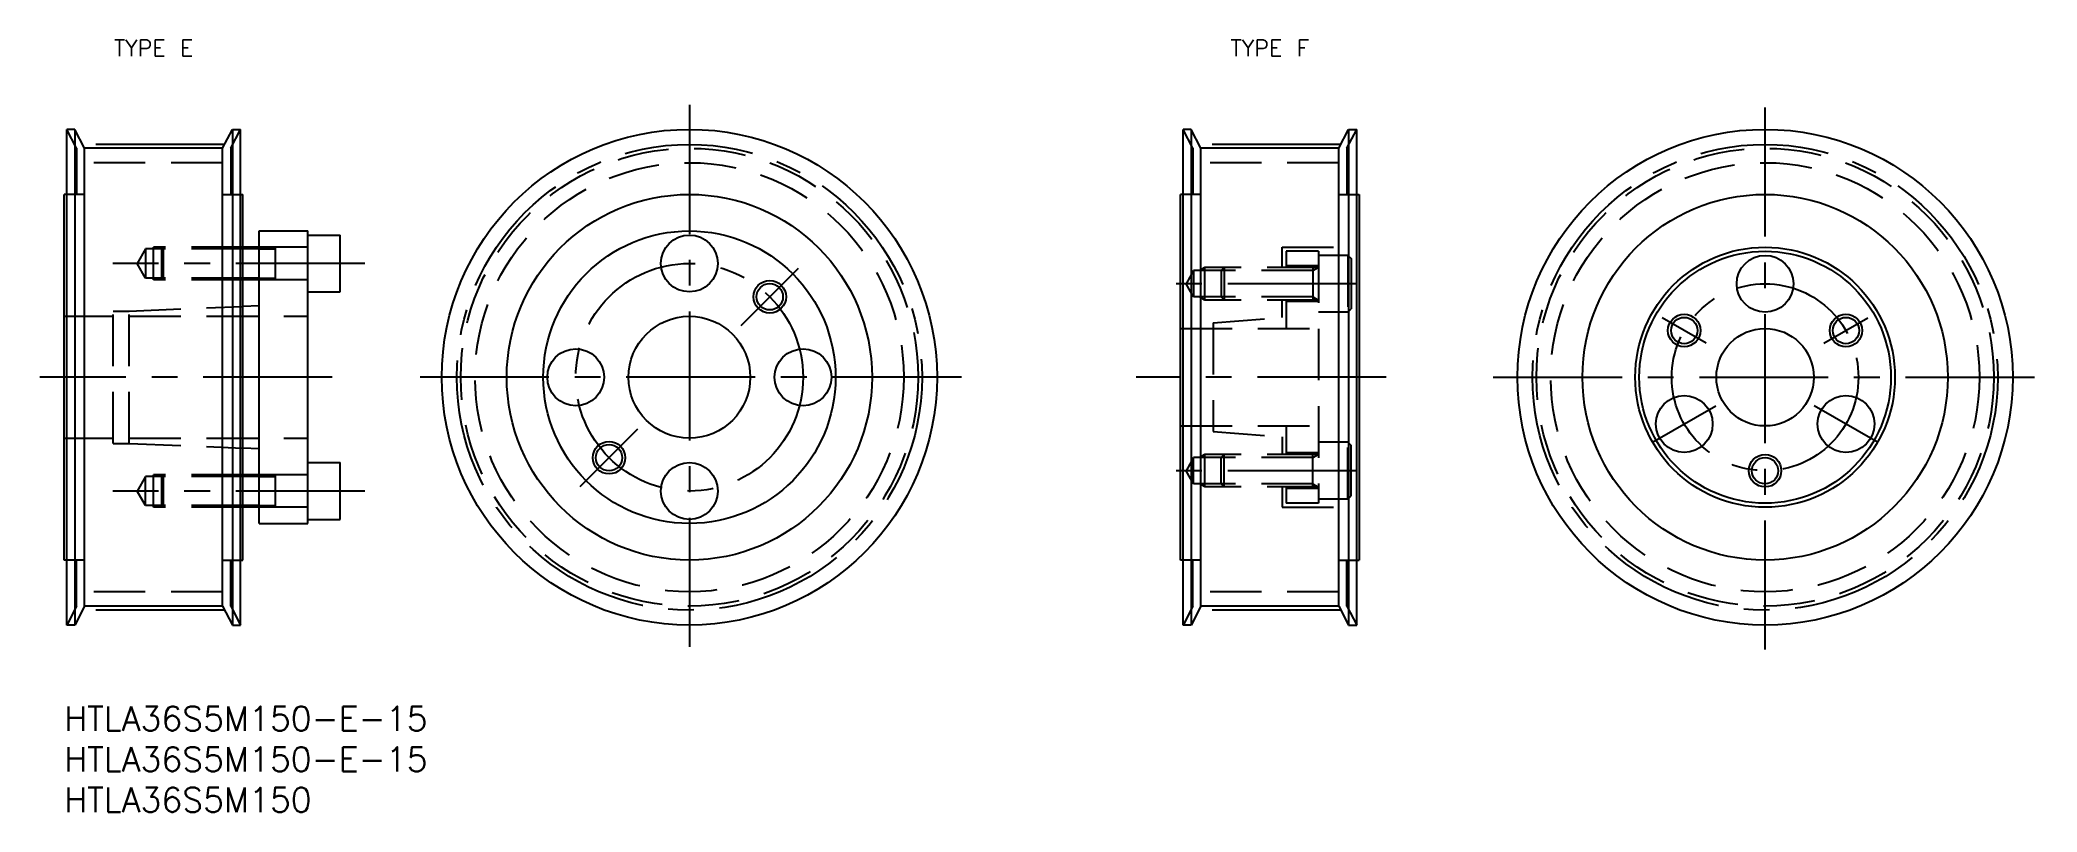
# Model space of a CAD drawing. Extents: x -3 to 243, y -13 to 82.
import ezdxf
from ezdxf.enums import TextEntityAlignment as Align

# ---------------------------------------------------------------- set-up
doc = ezdxf.new("R2010")
doc.units = 0
doc.header["$LTSCALE"] = 0.5
doc.linetypes.add('CENTER', pattern=[50.8, 31.75, -6.35, 6.35, -6.35])
doc.linetypes.add('DASHED', pattern=[19.05, 12.7, -6.35])
doc.layers.get('0').update_dxf_attribs({"linetype": 'CONTINUOUS'})
for name, color, linetype in [('MSM_CENTER', 1, 'CENTER'), ('MSM_CONTINUOUS', 7, 'CONTINUOUS'), ('MSM_DASHED', 4, 'DASHED'), ('MSM_NARROW', 5, 'CONTINUOUS'), ('MSM_PART_NUMBER', 7, 'CONTINUOUS')]:
    doc.layers.add(name, color=color, linetype=linetype)
doc.styles.add('MISUMI', font='txt.shx')
doc.styles.get("Standard").update_dxf_attribs({"font": 'txt.shx', "height": 3, "bigfont": 'bigfont.shx'})

# ---------------------------------------------------------------- blocks, each defined once
blk = doc.blocks.new('*U2')
at = {"layer": 'MSM_PART_NUMBER'}
blk.add_text('HTLA36S5M150-E-15', height=3, dxfattribs=at).set_placement((0, -3))
blk = doc.blocks.new('*U3')
at = {"layer": 'MSM_PART_NUMBER'}
blk.add_text('HTLA36S5M150', height=3, dxfattribs=at).set_placement((0, -13))
blk = doc.blocks.new('*U5')
at = {"layer": 'MSM_PART_NUMBER'}
blk.add_text('HTLA36S5M150-E-15', height=3, dxfattribs=at).set_placement((0, -8))

msp = doc.modelspace()

# ---------------------------------------------------------------- linework, layer by layer
for p, q in [((0.3, 10), (0.3, 71)), ((1.3, 71), (0.3, 71)), ((1.3, 71), (1.3, 10)), ((2.5, 68.67), (1.3, 71)), ((19.5, 68.67), (20.7, 71)), ((20.7, 71), (20.7, 10)), ((20.7, 71), (21.7, 71)), ((21.7, 10), (21.7, 71)), ((137.8, 10), (137.8, 71)), ((138.8, 71), (137.8, 71)), ((138.8, 71), (138.8, 10)), ((140, 68.67), (138.8, 71)), ((157, 68.67), (158.2, 71)), ((158.2, 71), (158.2, 10)), ((158.2, 71), (159.2, 71)), ((159.2, 10), (159.2, 71)), ((2.5, 12.33), (2.5, 68.67)), ((19.5, 68.67), (2.5, 68.67)), ((19.5, 12.33), (19.5, 68.67)), ((140, 12.33), (140, 68.67)), ((157, 68.67), (140, 68.67)), ((157, 12.33), (157, 68.67)), ((0, 18), (0, 63)), ((0.3, 63), (0, 63)), ((21.7, 63), (22, 63)), ((22, 18), (22, 63)), ((137.5, 18), (137.5, 63)), ((137.8, 63), (137.5, 63)), ((159.2, 63), (159.5, 63)), ((159.5, 63), (159.5, 18)), ((24, 22.5), (24, 58.5)), ((24, 58.5), (30, 58.5)), ((30, 22.5), (30, 58.5)), ((30, 58), (34, 58)), ((34, 51), (34, 58)), ((24, 49.3), (22, 49.22)), ((30, 51), (34, 51)), ((24, 31.7), (22, 31.78)), ((30, 30), (34, 30)), ((34, 23), (34, 30)), ((24, 22.5), (30, 22.5)), ((30, 23), (34, 23)), ((0.3, 18), (0, 18)), ((21.7, 18), (22, 18)), ((137.8, 18), (137.5, 18)), ((159.2, 18), (159.5, 18)), ((2.5, 12.33), (1.3, 10)), ((19.5, 12.33), (2.5, 12.33)), ((19.5, 12.33), (20.7, 10)), ((140, 12.33), (138.8, 10)), ((157, 12.33), (140, 12.33)), ((157, 12.33), (158.2, 10)), ((1.3, 10), (0.3, 10)), ((20.7, 10), (21.7, 10)), ((138.8, 10), (137.8, 10)), ((158.2, 10), (159.2, 10))]:
    msp.add_line(p, q)
for centre, radius in [((77, 40.5), 30.5), ((209.5, 40.5), 30.5), ((77, 40.5), 22.5), ((209.5, 40.5), 22.5), ((77, 40.5), 18), ((77, 54.5), 3.5), ((209.5, 40.5), 16), ((209.5, 40.5), 15.5), ((209.5, 52), 3.5), ((77, 40.5), 7.5), ((209.5, 40.5), 6), ((63, 40.5), 3.5), ((91, 40.5), 3.5), ((199.54, 34.75), 3.5), ((219.46, 34.75), 3.5), ((77, 26.5), 3.5)]:
    msp.add_circle(centre, radius)
at = {"layer": 'MSM_CENTER'}
for p, q in [((77, 74), (77, 7)), ((209.5, 7), (209.5, 74)), ((19.75, 69.15), (2.25, 69.15)), ((157.25, 69.15), (139.75, 69.15)), ((37, 54.5), (5.96, 54.5)), ((83.36, 46.86), (90.44, 53.94)), ((159.18, 52), (136.05, 52)), ((202.25, 44.69), (196.83, 47.81)), ((216.75, 44.69), (222.17, 47.81)), ((33, 40.5), (-3, 40.5)), ((110.5, 40.5), (43.5, 40.5)), ((162.84, 40.5), (132.01, 40.5)), ((176, 40.5), (243, 40.5)), ((195.64, 32.5), (203.44, 37)), ((223.36, 32.5), (215.56, 37)), ((63.56, 27.06), (70.64, 34.14)), ((159.18, 29), (136.05, 29)), ((37, 26.5), (5.96, 26.5)), ((19.75, 11.85), (2.25, 11.85)), ((157.25, 11.85), (139.75, 11.85))]:
    msp.add_line(p, q, dxfattribs=at)
for centre, radius in [((77, 40.5), 28.65), ((209.5, 40.5), 28.65), ((77, 40.5), 14), ((209.5, 40.5), 11.5)]:
    msp.add_circle(centre, radius, dxfattribs=at)
at = {"layer": 'MSM_CONTINUOUS'}
for p, q in [((24, 56.3), (22, 56.3)), ((24, 52.7), (22, 52.7)), ((24, 28.3), (22, 28.3)), ((24, 24.7), (22, 24.7))]:
    msp.add_line(p, q, dxfattribs=at)
for centre in [(86.9, 50.4), (199.54, 46.25), (219.46, 46.25), (67.1, 30.6), (209.5, 29)]:
    msp.add_circle(centre, 1.62, dxfattribs=at)
at = {"layer": 'MSM_DASHED'}
for p, q in [((1.5, 68.67), (0.3, 71)), ((20.5, 68.67), (21.7, 71)), ((139, 68.67), (137.8, 71)), ((158, 68.67), (159.2, 71)), ((1.5, 68.67), (1.5, 63)), ((19.5, 66.9), (2.5, 66.9)), ((20.5, 68.67), (20.5, 63)), ((139, 68.67), (139, 63)), ((157, 66.9), (140, 66.9)), ((158, 68.67), (158, 63)), ((2.5, 63), (0.3, 63)), ((19.5, 63), (21.7, 63)), ((140, 63), (137.8, 63)), ((157, 63), (159.2, 63)), ((10, 56.3), (8.96, 54.5)), ((10, 52.7), (8.96, 54.5)), ((22, 56.3), (10, 56.3)), ((10, 56.3), (10, 52.7)), ((22, 56.5), (11, 56.5)), ((11, 52.5), (11, 56.5)), ((12.2, 56.5), (12, 56.3)), ((12, 52.7), (12, 56.3)), ((12.2, 52.5), (12.2, 56.5)), ((30, 56.5), (24, 56.5)), ((24, 56.3), (26, 56.3)), ((26, 52.5), (26, 56.5)), ((150, 56.5), (159.5, 56.5)), ((150, 54), (150, 56.5)), ((154.5, 56), (150.5, 56)), ((150.5, 56), (150.5, 54)), ((154.5, 54.2), (150.5, 54.2)), ((154.5, 56), (154.5, 25)), ((158.1, 55.5), (154.5, 55.5)), ((158.1, 55.5), (158.1, 48.5)), ((158.1, 55.5), (158.5, 55.1)), ((158.5, 55.1), (158.5, 48.9)), ((22, 52.7), (10, 52.7)), ((22, 52.5), (11, 52.5)), ((12.2, 52.5), (12, 52.7)), ((24, 52.7), (26, 52.7)), ((30, 52.5), (24, 52.5)), ((139.11, 53.62), (138.18, 52)), ((139.11, 50.38), (138.18, 52)), ((139.11, 53.62), (139.11, 50.38)), ((153.8, 53.62), (139.11, 53.62)), ((140.5, 54), (139.84, 53.62)), ((140.5, 50), (140.5, 54)), ((154.5, 54), (140.5, 54)), ((142.5, 53.62), (142.88, 54)), ((142.5, 53.62), (142.5, 50.38)), ((142.88, 54), (142.88, 50)), ((153.8, 54), (153.8, 50)), ((153.8, 53.62), (154.46, 54)), ((8, 48.65), (22, 49.22)), ((153.8, 50.38), (139.11, 50.38)), ((140.5, 50), (139.84, 50.38)), ((154.5, 50), (140.5, 50)), ((142.88, 50), (142.5, 50.38)), ((150, 47.84), (150, 50)), ((150.5, 50), (150.5, 46.5)), ((154.5, 49.8), (150.5, 49.8)), ((153.8, 50.38), (154.46, 50)), ((0, 48), (6, 48)), ((6, 32.35), (6, 48.65)), ((6, 48.65), (8, 48.65)), ((8, 32.35), (8, 48.65)), ((8, 48), (30, 48)), ((141.5, 47.19), (150.5, 47.88)), ((141.5, 47.19), (141.5, 33.81)), ((158.1, 48.5), (154.5, 48.5)), ((158.1, 48.5), (158.5, 48.9)), ((137.5, 46.5), (154.5, 46.5)), ((137.5, 34.5), (154.5, 34.5)), ((150.5, 34.5), (150.5, 31)), ((0, 33), (6, 33)), ((6, 32.35), (8, 32.35)), ((8, 33), (30, 33)), ((8, 32.35), (22, 31.78)), ((141.5, 33.81), (150.5, 33.12)), ((150, 33.16), (150, 31)), ((158.1, 32.5), (154.5, 32.5)), ((158.1, 25.5), (158.1, 32.5)), ((158.1, 32.5), (158.5, 32.1)), ((158.5, 25.9), (158.5, 32.1)), ((139.11, 30.62), (138.18, 29)), ((139.11, 27.38), (139.11, 30.62)), ((153.8, 30.62), (139.11, 30.62)), ((140.5, 31), (139.84, 30.62)), ((140.5, 27), (140.5, 31)), ((154.5, 31), (140.5, 31)), ((142.88, 31), (142.5, 30.62)), ((142.5, 27.38), (142.5, 30.62)), ((142.88, 27), (142.88, 31)), ((154.5, 31.2), (150.5, 31.2)), ((153.8, 27), (153.8, 31)), ((153.8, 30.62), (154.46, 31)), ((10, 28.3), (8.96, 26.5)), ((22, 28.3), (10, 28.3)), ((10, 24.7), (10, 28.3)), ((22, 28.5), (11, 28.5)), ((11, 24.5), (11, 28.5)), ((12.2, 28.5), (12, 28.3)), ((12, 24.7), (12, 28.3)), ((12.2, 24.5), (12.2, 28.5)), ((30, 28.5), (24, 28.5)), ((24, 28.3), (26, 28.3)), ((26, 24.5), (26, 28.5)), ((139.11, 27.38), (138.18, 29)), ((153.8, 27.38), (139.11, 27.38)), ((140.5, 27), (139.84, 27.38)), ((142.5, 27.38), (142.88, 27)), ((153.8, 27.38), (154.46, 27)), ((10, 24.7), (8.96, 26.5)), ((22, 24.7), (10, 24.7)), ((12.2, 24.5), (12, 24.7)), ((24, 24.7), (26, 24.7)), ((154.5, 27), (140.5, 27)), ((150, 27), (150, 24.5)), ((150.5, 27), (150.5, 25)), ((154.5, 26.8), (150.5, 26.8)), ((154.5, 25), (150.5, 25)), ((158.1, 25.5), (154.5, 25.5)), ((158.1, 25.5), (158.5, 25.9)), ((22, 24.5), (11, 24.5)), ((30, 24.5), (24, 24.5)), ((150, 24.5), (159.5, 24.5)), ((2.5, 18), (0.3, 18)), ((1.5, 12.33), (1.5, 18)), ((19.5, 18), (21.7, 18)), ((20.5, 12.33), (20.5, 18)), ((140, 18), (137.8, 18)), ((139, 12.33), (139, 18)), ((157, 18), (159.2, 18)), ((158, 12.33), (158, 18)), ((1.5, 12.33), (0.3, 10)), ((19.5, 14.1), (2.5, 14.1)), ((20.5, 12.33), (21.7, 10)), ((139, 12.33), (137.8, 10)), ((157, 14.1), (140, 14.1)), ((158, 12.33), (159.2, 10))]:
    msp.add_line(p, q, dxfattribs=at)
for centre, radius in [((77, 40.5), 28.17), ((77, 40.5), 26.4), ((209.5, 40.5), 28.17), ((209.5, 40.5), 26.4)]:
    msp.add_circle(centre, radius, dxfattribs=at)
at = {"layer": 'MSM_NARROW'}
for p, q in [((24, 56.5), (22, 56.5)), ((24, 52.5), (22, 52.5)), ((24, 28.5), (22, 28.5)), ((24, 24.5), (22, 24.5))]:
    msp.add_line(p, q, dxfattribs=at)
for centre in [(86.9, 50.4), (199.54, 46.25), (219.46, 46.25), (67.1, 30.6), (209.5, 29)]:
    msp.add_circle(centre, 2, dxfattribs=at)

# ---------------------------------------------------------------- block references
at = {"layer": 'MSM_CONTINUOUS'}
for name in ['*U2', '*U5', '*U3']:
    msp.add_blockref(name, (0, 0), dxfattribs=at)

# ---------------------------------------------------------------- texts
at = {"layer": 'MSM_PART_NUMBER', "style": 'MISUMI'}
for s, p in [('TYPE E', (11, 81)), ('TYPE F', (148.5, 81))]:
    msp.add_text(s, height=2, dxfattribs=at).set_placement(p, align=Align.MIDDLE_CENTER)

doc.saveas('drawing.dxf')
